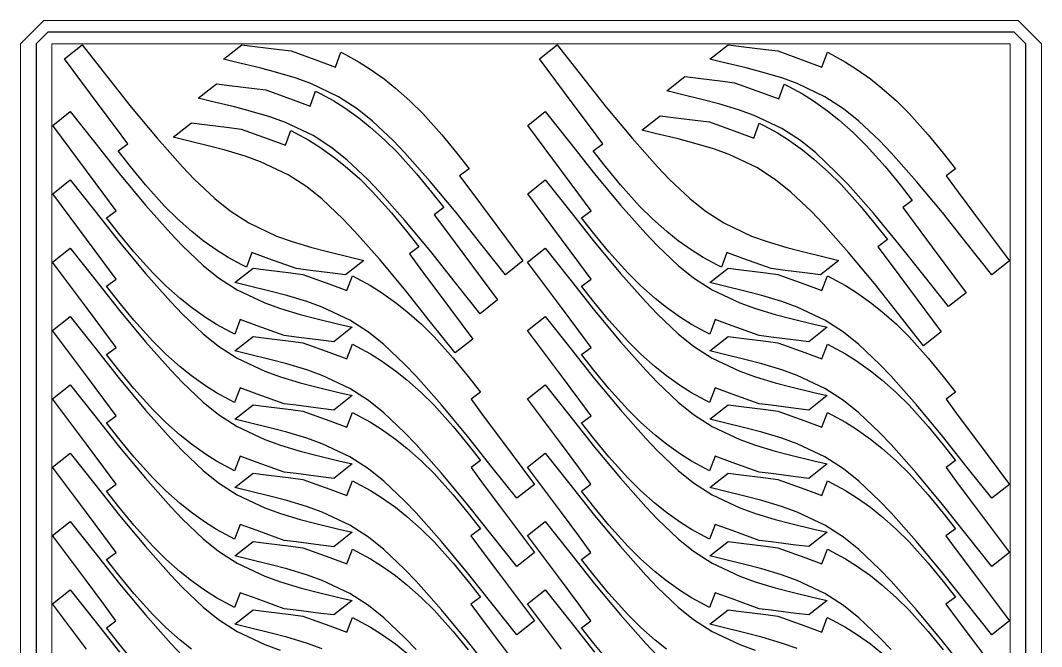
# Model space of a CAD drawing. Header units: millimetres. Extents: x -10628 to 24720, y -21829 to 4032.
# Drawn here: x 8049 to 9349, y -5944 to -5147 of the extents above; entities that cross this region are included whole.
import ezdxf
from ezdxf.enums import TextEntityAlignment as Align
from ezdxf.lldxf.tags import DXFTag

# ---------------------------------------------------------------- set-up
doc = ezdxf.new("R2010")
doc.units = ezdxf.units.MM
doc.layers.add('layer khung van cnc', color=7, linetype='Continuous', lineweight=25, true_color=0xfbf59b)
doc.layers.add('layer mau', color=7, linetype='Continuous')
doc.styles.add('Text Dim', font='arial.ttf')
tags = doc.linetypes.add('KVVIENMAY', pattern='A,46.311228,-10.280676,["KV VIỀN MÁY",Text Dim,S=10.028098,R=0,X=0,Y=-4.346144],-100.988212', length=157.580116).pattern_tags.tags
tags[6] = DXFTag(74, 10)

# ---------------------------------------------------------------- blocks, each defined once
blk = doc.blocks.new('khung van cnc')
at = {"lineweight": 5}
blk.add_lwpolyline([(-193, -99.4), (-193, 2370.6), (-223, 2400.6), (-1463, 2400.6), (-1493, 2370.6), (-1493, -99.4)], close=True, dxfattribs=at)
at = {"color": 1, "linetype": 'KVVIENMAY'}
blk.add_lwpolyline([(-511.9, -84.4), (-213, -84.4), (-213, 2370.6), (-228, 2385.6), (-1458, 2385.6), (-1473, 2370.6), (-1473, -84.4), (-1172.8, -84.4)], dxfattribs=at)
at = {"lineweight": 5}
blk.add_lwpolyline([(-513.5, -69.4), (-233, -69.4), (-233, 2370.6), (-1453, 2370.6), (-1453, -69.4), (-1173, -69.4)], dxfattribs=at)
at = {"layer": 'layer mau'}
for tag, p in [('ÁGF', (-518, -155.9)), ('TENFILE', (-518, -268.9)), ('TENFILE', (-518, -381.8)), ('TENFILE', (-518, -494.8))]:
    blk.add_attdef(tag, text='', height=30, dxfattribs=at).set_placement(p, align=Align.MIDDLE_CENTER)

msp = doc.modelspace()

# ---------------------------------------------------------------- linework, layer by layer
for points in [[(8127.416, -5178.197), (8158.627, -5217.598), (8190.191, -5257.446), (8223.062, -5297.098), (8255.467, -5333.492), (8270.351, -5349.114), (8296.586, -5374), (8316.033, -5389.663), (8339.772, -5405.042), (8375.093, -5421.695), (8394.845, -5428.844), (8420.077, -5436.412), (8439.933, -5441.553), (8469.141, -5448.674), (8486.14, -5452.818), (8463.042, -5471.115), (8446.346, -5469.04), (8414.964, -5465.14), (8399.909, -5463.269), (8365.441, -5450.735), (8343.521, -5442.765), (8336.687, -5461.561), (8330.887, -5458.548), (8313.617, -5449.178), (8299.406, -5440.267), (8281.74, -5427.664), (8267.21, -5416.008), (8248.883, -5399.856), (8232.485, -5383.569), (8208.286, -5356.562), (8189.266, -5333.264), (8173.585, -5313.341), (8185.643, -5304.42), (8170.029, -5283.314), (8148.151, -5253.74), (8104.994, -5195.958)], [(8666.378, -5471.115), (8635.168, -5431.714), (8603.603, -5391.866), (8570.733, -5352.214), (8538.327, -5315.821), (8523.443, -5300.198), (8497.208, -5275.312), (8477.761, -5259.649), (8454.023, -5244.27), (8418.701, -5227.617), (8398.949, -5220.468), (8373.718, -5212.9), (8353.861, -5207.759), (8324.653, -5200.638), (8307.654, -5196.494), (8330.753, -5178.197), (8347.448, -5180.272), (8378.83, -5184.172), (8393.885, -5186.044), (8428.353, -5198.577), (8450.273, -5206.547), (8457.108, -5187.751), (8462.907, -5190.764), (8480.177, -5200.134), (8494.389, -5209.045), (8512.054, -5221.648), (8526.584, -5233.304), (8544.912, -5249.456), (8561.309, -5265.743), (8585.509, -5292.75), (8604.528, -5316.048), (8620.21, -5335.971), (8608.151, -5344.892), (8623.765, -5365.998), (8645.643, -5395.572), (8688.8, -5453.354)], [(8732.127, -5178.197), (8763.338, -5217.598), (8794.902, -5257.446), (8827.773, -5297.098), (8860.179, -5333.492), (8875.063, -5349.114), (8901.298, -5374), (8920.745, -5389.663), (8944.483, -5405.042), (8979.804, -5421.695), (8999.556, -5428.844), (9024.788, -5436.412), (9044.645, -5441.553), (9073.853, -5448.674), (9090.852, -5452.818), (9067.753, -5471.115), (9051.057, -5469.04), (9019.676, -5465.14), (9004.62, -5463.269), (8970.153, -5450.735), (8948.233, -5442.765), (8941.398, -5461.561), (8935.599, -5458.548), (8918.328, -5449.178), (8904.117, -5440.267), (8886.452, -5427.664), (8871.921, -5416.008), (8853.594, -5399.856), (8837.196, -5383.569), (8812.997, -5356.562), (8793.978, -5333.264), (8778.296, -5313.341), (8790.355, -5304.42), (8774.741, -5283.314), (8752.862, -5253.74), (8709.706, -5195.958)], [(9285.571, -5471.115), (9254.361, -5431.714), (9222.796, -5391.866), (9189.926, -5352.214), (9157.52, -5315.821), (9142.636, -5300.198), (9116.401, -5275.312), (9096.954, -5259.649), (9073.216, -5244.27), (9037.894, -5227.617), (9018.143, -5220.468), (8992.911, -5212.9), (8973.054, -5207.759), (8943.846, -5200.638), (8926.847, -5196.494), (8949.946, -5178.197), (8966.641, -5180.272), (8998.023, -5184.172), (9013.078, -5186.044), (9047.546, -5198.577), (9069.466, -5206.547), (9076.301, -5187.751), (9082.1, -5190.764), (9099.37, -5200.134), (9113.582, -5209.045), (9131.247, -5221.648), (9145.777, -5233.304), (9164.105, -5249.456), (9180.502, -5265.743), (9204.702, -5292.75), (9223.721, -5316.048), (9239.403, -5335.971), (9227.344, -5344.892), (9242.958, -5365.998), (9264.837, -5395.572), (9307.993, -5453.354)], [(9230.636, -5511.609), (9199.425, -5472.208), (9167.861, -5432.36), (9134.99, -5392.708), (9102.585, -5356.315), (9087.701, -5340.692), (9061.466, -5315.806), (9042.019, -5300.143), (9018.28, -5284.764), (8982.959, -5268.111), (8963.207, -5260.962), (8937.975, -5253.395), (8918.119, -5248.253), (8888.911, -5241.132), (8871.912, -5236.988), (8895.01, -5218.691), (8911.706, -5220.766), (8943.088, -5224.667), (8958.143, -5226.538), (8992.611, -5239.071), (9014.531, -5247.041), (9021.365, -5228.245), (9027.164, -5231.258), (9044.435, -5240.628), (9058.646, -5249.539), (9076.312, -5262.142), (9090.842, -5273.798), (9109.169, -5289.95), (9125.567, -5306.237), (9149.766, -5333.244), (9168.786, -5356.542), (9184.467, -5376.466), (9172.409, -5385.386), (9188.023, -5406.492), (9209.901, -5436.066), (9253.058, -5493.848)], [(8634.105, -5520.738), (8602.894, -5481.337), (8571.33, -5441.489), (8538.459, -5401.837), (8506.053, -5365.444), (8491.169, -5349.821), (8464.934, -5324.935), (8445.487, -5309.272), (8421.749, -5293.893), (8386.428, -5277.24), (8366.676, -5270.091), (8341.444, -5262.524), (8321.587, -5257.382), (8292.379, -5250.261), (8275.38, -5246.117), (8298.479, -5227.82), (8315.175, -5229.895), (8346.556, -5233.795), (8361.611, -5235.667), (8396.079, -5248.2), (8417.999, -5256.17), (8424.834, -5237.374), (8430.633, -5240.387), (8447.904, -5249.757), (8462.115, -5258.668), (8479.78, -5271.271), (8494.311, -5282.927), (8512.638, -5299.079), (8529.036, -5315.366), (8553.235, -5342.373), (8572.254, -5365.671), (8587.936, -5385.594), (8575.877, -5394.515), (8591.491, -5415.621), (8613.37, -5445.195), (8656.526, -5502.977)], [(8112.489, -5263.339), (8143.699, -5302.74), (8175.264, -5342.588), (8208.134, -5382.24), (8240.54, -5418.633), (8255.424, -5434.256), (8281.659, -5459.142), (8301.106, -5474.805), (8324.844, -5490.184), (8360.166, -5506.837), (8379.917, -5513.986), (8405.149, -5521.554), (8425.006, -5526.695), (8454.214, -5533.816), (8471.213, -5537.96), (8448.114, -5556.257), (8431.419, -5554.182), (8400.037, -5550.282), (8384.982, -5548.41), (8350.514, -5535.877), (8328.594, -5527.907), (8321.759, -5546.703), (8315.96, -5543.69), (8298.69, -5534.32), (8284.478, -5525.409), (8266.813, -5512.806), (8252.283, -5501.15), (8233.955, -5484.998), (8217.558, -5468.711), (8193.358, -5441.704), (8174.339, -5418.406), (8158.657, -5398.483), (8170.716, -5389.562), (8155.102, -5368.456), (8133.223, -5338.882), (8090.067, -5281.1)], [(8717.197, -5263.337), (8748.407, -5302.738), (8779.972, -5342.586), (8812.843, -5382.238), (8845.248, -5418.631), (8860.132, -5434.254), (8886.367, -5459.14), (8905.814, -5474.803), (8929.552, -5490.182), (8964.874, -5506.835), (8984.626, -5513.984), (9009.858, -5521.551), (9029.714, -5526.693), (9058.922, -5533.814), (9075.921, -5537.958), (9052.822, -5556.255), (9036.127, -5554.18), (9004.745, -5550.28), (8989.69, -5548.408), (8955.222, -5535.875), (8933.302, -5527.905), (8926.467, -5546.701), (8920.668, -5543.688), (8903.398, -5534.318), (8889.187, -5525.407), (8871.521, -5512.804), (8856.991, -5501.148), (8838.664, -5484.996), (8822.266, -5468.709), (8798.066, -5441.702), (8779.047, -5418.404), (8763.365, -5398.481), (8775.424, -5389.56), (8759.81, -5368.454), (8737.932, -5338.88), (8694.775, -5281.098)], [(8602.363, -5570.612), (8571.153, -5531.211), (8539.588, -5491.364), (8506.718, -5451.712), (8474.312, -5415.318), (8459.428, -5399.695), (8433.193, -5374.809), (8413.746, -5359.146), (8390.008, -5343.768), (8354.687, -5327.114), (8334.935, -5319.965), (8309.703, -5312.398), (8289.846, -5307.256), (8260.638, -5300.136), (8243.639, -5295.992), (8266.738, -5277.694), (8283.433, -5279.769), (8314.815, -5283.67), (8329.87, -5285.541), (8364.338, -5298.074), (8386.258, -5306.045), (8393.093, -5287.249), (8398.892, -5290.261), (8416.163, -5299.631), (8430.374, -5308.542), (8448.039, -5321.145), (8462.57, -5332.801), (8480.897, -5348.953), (8497.294, -5365.24), (8521.494, -5392.247), (8540.513, -5415.545), (8556.195, -5435.469), (8544.136, -5444.39), (8559.75, -5465.495), (8581.629, -5495.069), (8624.785, -5552.851)], [(9198.895, -5561.483), (9167.684, -5522.082), (9136.12, -5482.235), (9103.249, -5442.583), (9070.844, -5406.189), (9055.96, -5390.567), (9029.725, -5365.68), (9010.278, -5350.017), (8986.539, -5334.639), (8951.218, -5317.985), (8931.466, -5310.836), (8906.234, -5303.269), (8886.378, -5298.127), (8857.17, -5291.007), (8840.171, -5286.863), (8863.269, -5268.565), (8879.965, -5270.64), (8911.346, -5274.541), (8926.402, -5276.412), (8960.87, -5288.945), (8982.79, -5296.916), (8989.624, -5278.12), (8995.423, -5281.132), (9012.694, -5290.502), (9026.905, -5299.413), (9044.571, -5312.016), (9059.101, -5323.672), (9077.428, -5339.824), (9093.826, -5356.111), (9118.025, -5383.118), (9137.045, -5406.416), (9152.726, -5426.34), (9140.668, -5435.261), (9156.282, -5456.366), (9178.16, -5485.94), (9221.317, -5543.722)], [(8112.482, -5350.336), (8143.693, -5389.737), (8175.257, -5429.584), (8208.128, -5469.236), (8240.533, -5505.63), (8255.417, -5521.252), (8281.652, -5546.139), (8301.099, -5561.801), (8324.837, -5577.18), (8360.159, -5593.834), (8379.911, -5600.983), (8405.143, -5608.55), (8424.999, -5613.692), (8454.207, -5620.812), (8471.206, -5624.956), (8448.108, -5643.253), (8431.412, -5641.178), (8400.03, -5637.278), (8384.975, -5635.407), (8350.507, -5622.874), (8328.587, -5614.903), (8321.752, -5633.699), (8315.953, -5630.687), (8298.683, -5621.316), (8284.472, -5612.406), (8266.806, -5599.803), (8252.276, -5588.147), (8233.949, -5571.995), (8217.551, -5555.707), (8193.351, -5528.701), (8174.332, -5505.403), (8158.65, -5485.479), (8170.709, -5476.558), (8155.095, -5455.452), (8133.217, -5425.879), (8090.06, -5368.097)], [(8717.188, -5350.332), (8748.399, -5389.733), (8779.963, -5429.58), (8812.834, -5469.232), (8845.24, -5505.626), (8860.124, -5521.248), (8886.359, -5546.135), (8905.806, -5561.797), (8929.544, -5577.176), (8964.865, -5593.83), (8984.617, -5600.979), (9009.849, -5608.546), (9029.706, -5613.688), (9058.914, -5620.808), (9075.913, -5624.952), (9052.814, -5643.249), (9036.118, -5641.174), (9004.737, -5637.274), (8989.681, -5635.403), (8955.214, -5622.87), (8933.293, -5614.899), (8926.459, -5633.695), (8920.66, -5630.683), (8903.389, -5621.312), (8889.178, -5612.402), (8871.513, -5599.799), (8856.982, -5588.143), (8838.655, -5571.991), (8822.257, -5555.703), (8798.058, -5528.697), (8779.039, -5505.399), (8763.357, -5485.475), (8775.416, -5476.554), (8759.802, -5455.448), (8737.923, -5425.874), (8694.766, -5368.093)], [(8112.475, -5437.332), (8143.686, -5476.733), (8175.25, -5516.581), (8208.121, -5556.233), (8240.526, -5592.627), (8255.411, -5608.249), (8281.645, -5633.136), (8301.093, -5648.798), (8324.831, -5664.177), (8360.152, -5680.83), (8379.904, -5687.98), (8405.136, -5695.547), (8424.992, -5700.688), (8454.201, -5707.809), (8471.2, -5711.953), (8448.101, -5730.25), (8431.405, -5728.175), (8400.024, -5724.275), (8384.968, -5722.404), (8350.5, -5709.871), (8328.58, -5701.9), (8321.746, -5720.696), (8315.947, -5717.684), (8298.676, -5708.313), (8284.465, -5699.403), (8266.799, -5686.8), (8252.269, -5675.144), (8233.942, -5658.992), (8217.544, -5642.704), (8193.345, -5615.698), (8174.325, -5592.4), (8158.644, -5572.476), (8170.703, -5563.555), (8155.089, -5542.449), (8133.21, -5512.875), (8090.053, -5455.093)], [(8717.18, -5437.326), (8748.391, -5476.727), (8779.955, -5516.574), (8812.826, -5556.227), (8845.231, -5592.62), (8860.115, -5608.243), (8886.35, -5633.129), (8905.797, -5648.792), (8929.536, -5664.171), (8964.857, -5680.824), (8984.609, -5687.973), (9009.841, -5695.54), (9029.697, -5700.682), (9058.905, -5707.802), (9075.904, -5711.947), (9052.806, -5730.244), (9036.11, -5728.169), (9004.728, -5724.268), (8989.673, -5722.397), (8955.205, -5709.864), (8933.285, -5701.894), (8926.45, -5720.69), (8920.651, -5717.677), (8903.381, -5708.307), (8889.17, -5699.396), (8871.504, -5686.793), (8856.974, -5675.137), (8838.647, -5658.985), (8822.249, -5642.698), (8798.049, -5615.691), (8779.03, -5592.393), (8763.348, -5572.469), (8775.407, -5563.549), (8759.793, -5542.443), (8737.915, -5512.869), (8694.758, -5455.087)], [(8680.86, -5755.639), (8649.649, -5716.238), (8618.085, -5676.39), (8585.214, -5636.738), (8552.809, -5600.344), (8537.925, -5584.722), (8511.69, -5559.836), (8492.243, -5544.173), (8468.504, -5528.794), (8433.183, -5512.141), (8413.431, -5504.992), (8388.199, -5497.424), (8368.343, -5492.283), (8339.135, -5485.162), (8322.136, -5481.018), (8345.234, -5462.721), (8361.93, -5464.796), (8393.312, -5468.696), (8408.367, -5470.567), (8442.835, -5483.101), (8464.755, -5491.071), (8471.589, -5472.275), (8477.388, -5475.288), (8494.659, -5484.658), (8508.87, -5493.569), (8526.536, -5506.172), (8541.066, -5517.828), (8559.393, -5533.98), (8575.791, -5550.267), (8599.99, -5577.274), (8619.01, -5600.572), (8634.691, -5620.495), (8622.633, -5629.416), (8638.247, -5650.522), (8660.125, -5680.096), (8703.282, -5737.878)], [(9285.571, -5755.639), (9254.361, -5716.238), (9222.796, -5676.39), (9189.926, -5636.738), (9157.52, -5600.344), (9142.636, -5584.722), (9116.401, -5559.836), (9096.954, -5544.173), (9073.216, -5528.794), (9037.894, -5512.141), (9018.143, -5504.992), (8992.911, -5497.424), (8973.054, -5492.283), (8943.846, -5485.162), (8926.847, -5481.018), (8949.946, -5462.721), (8966.641, -5464.796), (8998.023, -5468.696), (9013.078, -5470.567), (9047.546, -5483.101), (9069.466, -5491.071), (9076.301, -5472.275), (9082.1, -5475.288), (9099.37, -5484.658), (9113.582, -5493.569), (9131.247, -5506.172), (9145.777, -5517.828), (9164.105, -5533.98), (9180.502, -5550.267), (9204.702, -5577.274), (9223.721, -5600.572), (9239.403, -5620.495), (9227.344, -5629.416), (9242.958, -5650.522), (9264.837, -5680.096), (9307.993, -5737.878)], [(8112.469, -5524.329), (8143.68, -5563.73), (8175.244, -5603.578), (8208.115, -5643.23), (8240.52, -5679.624), (8255.404, -5695.246), (8281.639, -5720.132), (8301.086, -5735.795), (8324.825, -5751.174), (8360.146, -5767.827), (8379.898, -5774.977), (8405.13, -5782.544), (8424.986, -5787.685), (8454.194, -5794.806), (8471.193, -5798.95), (8448.095, -5817.247), (8431.399, -5815.172), (8400.017, -5811.272), (8384.962, -5809.401), (8350.494, -5796.868), (8328.574, -5788.897), (8321.739, -5807.693), (8315.94, -5804.681), (8298.67, -5795.31), (8284.459, -5786.4), (8266.793, -5773.796), (8252.263, -5762.14), (8233.936, -5745.989), (8217.538, -5729.701), (8193.338, -5702.695), (8174.319, -5679.397), (8158.637, -5659.473), (8170.696, -5650.552), (8155.082, -5629.446), (8133.204, -5599.872), (8090.047, -5542.09)], [(8717.171, -5524.32), (8748.382, -5563.721), (8779.946, -5603.569), (8812.817, -5643.221), (8845.223, -5679.615), (8860.107, -5695.237), (8886.342, -5720.124), (8905.789, -5735.786), (8929.527, -5751.165), (8964.848, -5767.818), (8984.6, -5774.968), (9009.832, -5782.535), (9029.689, -5787.676), (9058.897, -5794.797), (9075.896, -5798.941), (9052.797, -5817.238), (9036.101, -5815.163), (9004.72, -5811.263), (8989.664, -5809.392), (8955.197, -5796.859), (8933.277, -5788.888), (8926.442, -5807.684), (8920.643, -5804.672), (8903.372, -5795.301), (8889.161, -5786.391), (8871.496, -5773.788), (8856.965, -5762.132), (8838.638, -5745.98), (8822.24, -5729.692), (8798.041, -5702.686), (8779.022, -5679.388), (8763.34, -5659.464), (8775.399, -5650.543), (8759.785, -5629.437), (8737.906, -5599.863), (8694.75, -5542.081)], [(8680.853, -5842.635), (8649.642, -5803.234), (8618.078, -5763.387), (8585.207, -5723.734), (8552.802, -5687.341), (8537.918, -5671.718), (8511.683, -5646.832), (8492.236, -5631.169), (8468.497, -5615.79), (8433.176, -5599.137), (8413.424, -5591.988), (8388.192, -5584.421), (8368.336, -5579.279), (8339.128, -5572.159), (8322.129, -5568.014), (8345.227, -5549.717), (8361.923, -5551.792), (8393.304, -5555.693), (8408.36, -5557.564), (8442.828, -5570.097), (8464.748, -5578.067), (8471.582, -5559.271), (8477.381, -5562.284), (8494.652, -5571.654), (8508.863, -5580.565), (8526.529, -5593.168), (8541.059, -5604.824), (8559.386, -5620.976), (8575.784, -5637.263), (8599.983, -5664.27), (8619.003, -5687.568), (8634.684, -5707.492), (8622.626, -5716.412), (8638.24, -5737.518), (8660.118, -5767.092), (8703.275, -5824.874)], [(9285.563, -5842.633), (9254.352, -5803.232), (9222.788, -5763.385), (9189.917, -5723.733), (9157.512, -5687.339), (9142.628, -5671.717), (9116.393, -5646.83), (9096.946, -5631.167), (9073.207, -5615.789), (9037.886, -5599.135), (9018.134, -5591.986), (8992.902, -5584.419), (8973.046, -5579.277), (8943.838, -5572.157), (8926.839, -5568.013), (8949.937, -5549.715), (8966.633, -5551.79), (8998.015, -5555.691), (9013.07, -5557.562), (9047.538, -5570.095), (9069.458, -5578.066), (9076.292, -5559.27), (9082.091, -5562.282), (9099.362, -5571.652), (9113.573, -5580.563), (9131.239, -5593.166), (9145.769, -5604.822), (9164.096, -5620.974), (9180.494, -5637.261), (9204.693, -5664.268), (9223.713, -5687.566), (9239.394, -5707.49), (9227.336, -5716.411), (9242.95, -5737.516), (9264.828, -5767.09), (9307.985, -5824.872)], [(8112.463, -5611.327), (8143.673, -5650.728), (8175.238, -5690.575), (8208.108, -5730.227), (8240.514, -5766.621), (8255.398, -5782.243), (8281.633, -5807.13), (8301.08, -5822.792), (8324.818, -5838.171), (8360.14, -5854.825), (8379.891, -5861.974), (8405.123, -5869.541), (8424.98, -5874.683), (8454.188, -5881.803), (8471.187, -5885.947), (8448.088, -5904.244), (8431.393, -5902.169), (8400.011, -5898.269), (8384.956, -5896.398), (8350.488, -5883.865), (8328.568, -5875.894), (8321.733, -5894.69), (8315.934, -5891.678), (8298.664, -5882.307), (8284.452, -5873.397), (8266.787, -5860.794), (8252.257, -5849.138), (8233.929, -5832.986), (8217.532, -5816.698), (8193.332, -5789.692), (8174.313, -5766.394), (8158.631, -5746.47), (8170.69, -5737.549), (8155.076, -5716.443), (8133.198, -5686.869), (8090.041, -5629.088)], [(8717.163, -5611.315), (8748.374, -5650.716), (8779.938, -5690.563), (8812.809, -5730.215), (8845.214, -5766.609), (8860.098, -5782.231), (8886.333, -5807.118), (8905.78, -5822.781), (8929.519, -5838.159), (8964.84, -5854.813), (8984.592, -5861.962), (9009.824, -5869.529), (9029.68, -5874.671), (9058.888, -5881.791), (9075.887, -5885.935), (9052.789, -5904.233), (9036.093, -5902.158), (9004.711, -5898.257), (8989.656, -5896.386), (8955.188, -5883.853), (8933.268, -5875.882), (8926.433, -5894.678), (8920.634, -5891.666), (8903.364, -5882.296), (8889.153, -5873.385), (8871.487, -5860.782), (8856.957, -5849.126), (8838.63, -5832.974), (8822.232, -5816.687), (8798.032, -5789.68), (8779.013, -5766.382), (8763.332, -5746.458), (8775.39, -5737.537), (8759.776, -5716.432), (8737.898, -5686.858), (8694.741, -5629.076)], [(8680.846, -5929.631), (8649.635, -5890.231), (8618.071, -5850.383), (8585.2, -5810.731), (8552.795, -5774.337), (8537.911, -5758.715), (8511.676, -5733.828), (8492.229, -5718.166), (8468.49, -5702.787), (8433.169, -5686.133), (8413.417, -5678.984), (8388.185, -5671.417), (8368.329, -5666.275), (8339.121, -5659.155), (8322.122, -5655.011), (8345.22, -5636.714), (8361.916, -5638.789), (8393.298, -5642.689), (8408.353, -5644.56), (8442.821, -5657.093), (8464.741, -5665.064), (8471.575, -5646.268), (8477.374, -5649.28), (8494.645, -5658.651), (8508.856, -5667.561), (8526.522, -5680.164), (8541.052, -5691.82), (8559.379, -5707.972), (8575.777, -5724.26), (8599.976, -5751.266), (8618.996, -5774.564), (8634.677, -5794.488), (8622.619, -5803.409), (8638.233, -5824.515), (8660.111, -5854.089), (8703.268, -5911.87)], [(9285.554, -5929.628), (9254.344, -5890.227), (9222.779, -5850.379), (9189.909, -5810.727), (9157.503, -5774.333), (9142.619, -5758.711), (9116.384, -5733.825), (9096.937, -5718.162), (9073.199, -5702.783), (9037.877, -5686.13), (9018.126, -5678.98), (8992.894, -5671.413), (8973.037, -5666.272), (8943.829, -5659.151), (8926.83, -5655.007), (8949.929, -5636.71), (8966.624, -5638.785), (8998.006, -5642.685), (9013.061, -5644.556), (9047.529, -5657.089), (9069.449, -5665.06), (9076.284, -5646.264), (9082.083, -5649.276), (9099.354, -5658.647), (9113.565, -5667.557), (9131.23, -5680.16), (9145.761, -5691.817), (9164.088, -5707.968), (9180.485, -5724.256), (9204.685, -5751.262), (9223.704, -5774.56), (9239.386, -5794.484), (9227.327, -5803.405), (9242.941, -5824.511), (9264.82, -5854.085), (9307.976, -5911.867)]]:
    msp.add_lwpolyline(points, close=True)
for points in [[(8266.781, -5947.791), (8252.251, -5936.135), (8233.923, -5919.983), (8217.526, -5903.696), (8193.326, -5876.689), (8174.307, -5853.391), (8158.625, -5833.468), (8170.684, -5824.547), (8155.07, -5803.441), (8133.192, -5773.867), (8090.035, -5716.085), (8112.457, -5698.324), (8143.667, -5737.725), (8175.232, -5777.573), (8208.103, -5817.225), (8240.508, -5853.618), (8255.392, -5869.241), (8281.627, -5894.127), (8301.074, -5909.79), (8324.812, -5925.169), (8360.134, -5941.822), (8379.886, -5948.971)], [(8871.479, -5947.776), (8856.948, -5936.12), (8838.621, -5919.968), (8822.223, -5903.681), (8798.024, -5876.675), (8779.005, -5853.376), (8763.323, -5833.453), (8775.382, -5824.532), (8759.768, -5803.426), (8737.889, -5773.852), (8694.733, -5716.07), (8717.154, -5698.309), (8748.365, -5737.71), (8779.929, -5777.558), (8812.8, -5817.21), (8845.206, -5853.604), (8860.09, -5869.226), (8886.325, -5894.112), (8905.772, -5909.775), (8929.51, -5925.154), (8964.831, -5941.807), (8984.583, -5948.957)], [(8649.628, -5977.227), (8618.064, -5937.38), (8585.193, -5897.728), (8552.788, -5861.334), (8537.904, -5845.712), (8511.669, -5820.825), (8492.222, -5805.163), (8468.483, -5789.784), (8433.162, -5773.13), (8413.41, -5765.981), (8388.178, -5758.414), (8368.322, -5753.272), (8339.114, -5746.152), (8322.115, -5742.008), (8345.213, -5723.71), (8361.909, -5725.786), (8393.291, -5729.686), (8408.346, -5731.557), (8442.814, -5744.09), (8464.734, -5752.061), (8471.569, -5733.265), (8477.368, -5736.277), (8494.638, -5745.647), (8508.849, -5754.558), (8526.515, -5767.161), (8541.045, -5778.817), (8559.372, -5794.969), (8575.77, -5811.256), (8599.97, -5838.263), (8618.989, -5861.561), (8634.671, -5881.485), (8622.612, -5890.406), (8638.226, -5911.512), (8660.104, -5941.085), (8703.261, -5998.867)], [(9254.335, -5977.221), (9222.771, -5937.374), (9189.9, -5897.721), (9157.495, -5861.328), (9142.611, -5845.705), (9116.376, -5820.819), (9096.929, -5805.156), (9073.19, -5789.777), (9037.869, -5773.124), (9018.117, -5765.975), (8992.885, -5758.408), (8973.029, -5753.266), (8943.821, -5746.146), (8926.822, -5742.001), (8949.92, -5723.704), (8966.616, -5725.779), (8997.998, -5729.68), (9013.053, -5731.551), (9047.521, -5744.084), (9069.441, -5752.054), (9076.275, -5733.258), (9082.074, -5736.271), (9099.345, -5745.641), (9113.556, -5754.552), (9131.222, -5767.155), (9145.752, -5778.811), (9164.079, -5794.963), (9180.477, -5811.25), (9204.676, -5838.257), (9223.696, -5861.555), (9239.377, -5881.479), (9227.319, -5890.4), (9242.933, -5911.505), (9264.811, -5941.079), (9307.968, -5998.861)], [(8193.321, -5963.687), (8174.301, -5940.389), (8158.62, -5920.465), (8170.678, -5911.544), (8155.064, -5890.439), (8133.186, -5860.865), (8090.029, -5803.083), (8112.451, -5785.322), (8143.662, -5824.723), (8175.226, -5864.57), (8208.097, -5904.223), (8240.502, -5940.616), (8255.386, -5956.239)], [(8798.016, -5963.669), (8778.996, -5940.371), (8763.315, -5920.447), (8775.373, -5911.526), (8759.759, -5890.42), (8737.881, -5860.847), (8694.724, -5803.065), (8717.146, -5785.304), (8748.357, -5824.705), (8779.921, -5864.552), (8812.792, -5904.204), (8845.197, -5940.598), (8860.081, -5956.22)], [(8552.781, -5948.331), (8537.897, -5932.709), (8511.662, -5907.822), (8492.215, -5892.159), (8468.477, -5876.781), (8433.156, -5860.127), (8413.404, -5852.978), (8388.172, -5845.411), (8368.315, -5840.269), (8339.107, -5833.149), (8322.108, -5829.005), (8345.207, -5810.707), (8361.902, -5812.782), (8393.284, -5816.683), (8408.339, -5818.554), (8442.807, -5831.087), (8464.727, -5839.058), (8471.562, -5820.262), (8477.361, -5823.274), (8494.632, -5832.644), (8508.843, -5841.555), (8526.508, -5854.158), (8541.039, -5865.814), (8559.366, -5881.966), (8575.763, -5898.253), (8599.963, -5925.26), (8618.982, -5948.558)], [(9157.486, -5948.322), (9142.602, -5932.7), (9116.367, -5907.813), (9096.92, -5892.151), (9073.182, -5876.772), (9037.861, -5860.118), (9018.109, -5852.969), (8992.877, -5845.402), (8973.02, -5840.26), (8943.812, -5833.14), (8926.813, -5828.996), (8949.912, -5810.699), (8966.607, -5812.774), (8997.989, -5816.674), (9013.044, -5818.545), (9047.512, -5831.078), (9069.432, -5839.049), (9076.267, -5820.253), (9082.066, -5823.265), (9099.337, -5832.636), (9113.548, -5841.546), (9131.213, -5854.149), (9145.744, -5865.805), (9164.071, -5881.957), (9180.468, -5898.245), (9204.668, -5925.251), (9223.687, -5948.549)], [(8133.181, -5947.863), (8090.024, -5890.081), (8112.446, -5872.32), (8143.656, -5911.721), (8175.221, -5951.569)], [(8737.872, -5947.841), (8694.716, -5890.059), (8717.137, -5872.298), (8748.348, -5911.699), (8779.913, -5951.547)], [(8433.149, -5947.124), (8413.397, -5939.975), (8388.165, -5932.408), (8368.309, -5927.266), (8339.101, -5920.146), (8322.102, -5916.002), (8345.2, -5897.705), (8361.896, -5899.78), (8393.278, -5903.68), (8408.333, -5905.551), (8442.801, -5918.084), (8464.721, -5926.055), (8471.556, -5907.259), (8477.355, -5910.271), (8494.625, -5919.642), (8508.836, -5928.552), (8526.502, -5941.155), (8541.032, -5952.811)], [(9037.852, -5947.113), (9018.1, -5939.964), (8992.868, -5932.397), (8973.012, -5927.255), (8943.804, -5920.134), (8926.805, -5915.99), (8949.903, -5897.693), (8966.599, -5899.768), (8997.981, -5903.668), (9013.036, -5905.54), (9047.504, -5918.073), (9069.424, -5926.043), (9076.258, -5907.247), (9082.057, -5910.26), (9099.328, -5919.63), (9113.539, -5928.541), (9131.205, -5941.144), (9145.735, -5952.8)]]:
    msp.add_lwpolyline(points)

# ---------------------------------------------------------------- block references
at = {"layer": 'layer khung van cnc'}
msp.add_blockref('khung van cnc', (9542.01, -7547.743), dxfattribs=at)

doc.saveas('drawing.dxf')
